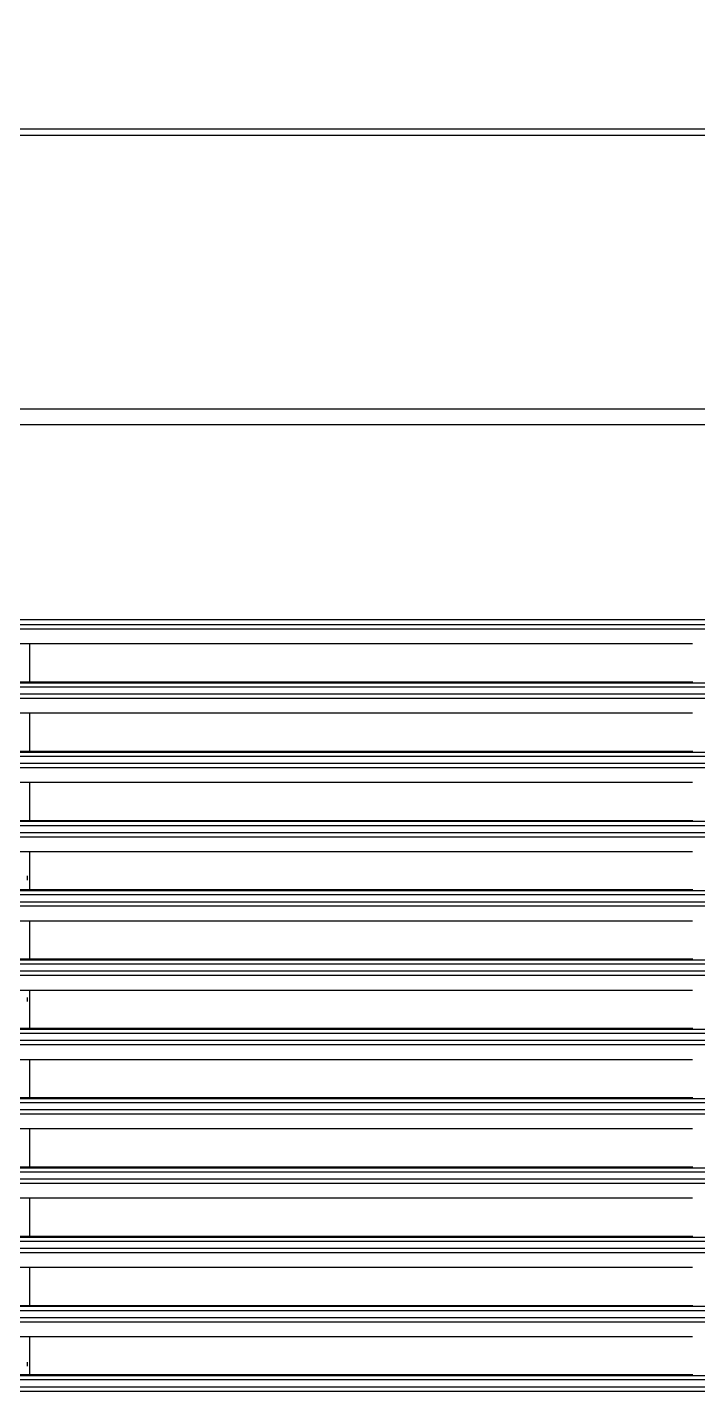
# Model space of a CAD drawing. Header units: millimetres. Extents: x -56261 to 196039, y 9480 to 100001.
# Drawn here: x 33430.3 to 33486.8, y 95793.9 to 95909.5 of the extents above; entities that cross this region are included whole.
import ezdxf

# ---------------------------------------------------------------- set-up
doc = ezdxf.new("R2010")
doc.units = ezdxf.units.MM
doc.set_wipeout_variables(frame=1)
doc.layers.add('SS-AIRCON', color=5, linetype='Continuous')
doc.layers.add('SS-TEXT', color=7, linetype='Continuous')

# ---------------------------------------------------------------- blocks, each defined once
blk = doc.blocks.new('I48T')
at = {"layer": 'SS-AIRCON', "color": 0, "linetype": 'Continuous'}
for p, q in [((-599.9007, -85.26793), (599.9006, -85.26793)), ((599.9006, -86.18208), (-599.9007, -86.18208)), ((580.0736, -84.77954), (-580.0737, -84.77954)), ((578.5326, -86.68017), (-578.5326, -86.68017)), ((379.5008, -86.79772), (296.1009, -86.79772)), ((377.95, -91.46102), (377.95, -86.79772)), ((296.1486, -91.46102), (379.5485, -91.46102)), ((-599.9007, -93.81793), (599.9006, -93.81793)), ((599.9006, -94.73208), (-599.9007, -94.73208)), ((580.0736, -93.32954), (-580.0737, -93.32954)), ((578.5326, -95.23017), (-578.5326, -95.23017)), ((379.5008, -95.34772), (296.1009, -95.34772)), ((377.95, -100.01102), (377.95, -95.34772)), ((296.1486, -100.01102), (379.5485, -100.01102)), ((-599.9007, -102.36793), (599.9006, -102.36793)), ((580.0736, -101.87954), (-580.0737, -101.87954)), ((599.9006, -103.28208), (-599.9007, -103.28208)), ((578.5326, -103.78017), (-578.5326, -103.78017)), ((379.5008, -103.89772), (296.1009, -103.89772)), ((377.95, -108.56102), (377.95, -103.89772)), ((296.1486, -108.56102), (379.5485, -108.56102)), ((-599.9007, -110.91793), (599.9006, -110.91793)), ((580.0736, -110.42954), (-580.0737, -110.42954)), ((599.9006, -111.83208), (-599.9007, -111.83208)), ((578.5326, -112.33017), (-578.5326, -112.33017)), ((379.5008, -112.44772), (296.1009, -112.44772)), ((377.95, -117.11102), (377.95, -112.44772)), ((296.1486, -117.11102), (379.5485, -117.11102)), ((-599.9007, -119.46793), (599.9006, -119.46793)), ((580.0736, -118.97954), (-580.0737, -118.97954)), ((599.9006, -120.38208), (-599.9007, -120.38208)), ((578.5326, -120.88017), (-578.5326, -120.88017)), ((379.5008, -120.99772), (296.1009, -120.99772)), ((377.95, -125.66102), (377.95, -120.99772)), ((296.1486, -125.66102), (379.5485, -125.66102)), ((-599.9007, -128.01793), (599.9006, -128.01793)), ((580.0736, -127.52954), (-580.0737, -127.52954)), ((599.9006, -128.93208), (-599.9007, -128.93208)), ((578.5326, -129.43017), (-578.5326, -129.43017)), ((379.5008, -129.54772), (296.1009, -129.54772)), ((377.95, -134.21102), (377.95, -129.54772)), ((296.1486, -134.21102), (379.5485, -134.21102)), ((-599.9007, -136.56793), (599.9006, -136.56793)), ((580.0736, -136.07954), (-580.0736, -136.07954)), ((599.9006, -137.48208), (-599.9007, -137.48208)), ((578.5326, -137.98017), (-578.5326, -137.98017)), ((379.5008, -138.09772), (296.1009, -138.09772)), ((377.95, -142.76102), (377.95, -138.09772)), ((296.1486, -142.76102), (379.5485, -142.76102)), ((-599.9007, -145.11793), (599.9006, -145.11793)), ((580.0736, -144.62954), (-580.0736, -144.62954)), ((599.9006, -146.03208), (-599.9007, -146.03208)), ((578.5326, -146.53017), (-578.5326, -146.53017)), ((379.5008, -146.64772), (296.1009, -146.64772)), ((377.95, -151.31102), (377.95, -146.64772)), ((296.1486, -151.31102), (379.5485, -151.31102)), ((-599.9007, -153.66793), (599.9006, -153.66793)), ((580.0736, -153.17954), (-580.0736, -153.17954)), ((599.9006, -154.58208), (-599.9007, -154.58208)), ((578.5326, -155.08017), (-578.5326, -155.08017)), ((379.5008, -155.19772), (296.1009, -155.19772)), ((377.95, -159.86102), (377.95, -155.19772)), ((296.1486, -159.86102), (379.5485, -159.86102)), ((-599.9007, -162.21793), (599.9006, -162.21793)), ((580.0736, -161.72954), (-580.0736, -161.72954)), ((599.9006, -163.13208), (-599.9007, -163.13208)), ((578.5326, -163.63017), (-578.5326, -163.63017)), ((379.5008, -163.74772), (296.1009, -163.74772)), ((377.95, -168.41102), (377.95, -163.74772)), ((296.1486, -168.41102), (379.5485, -168.41102)), ((-599.9007, -170.76793), (599.9006, -170.76793)), ((580.0736, -170.27954), (-580.0736, -170.27954)), ((599.9006, -171.68208), (-599.9007, -171.68208)), ((578.5326, -172.18017), (-578.5326, -172.18017)), ((379.5008, -172.29772), (296.1009, -172.29772)), ((377.95, -176.96102), (377.95, -172.29772)), ((296.1486, -176.96102), (379.5485, -176.96102)), ((-599.9007, -179.31793), (599.9006, -179.31793)), ((580.0736, -178.82954), (-580.0736, -178.82954)), ((637.5, -180.00001), (-637.5, -180.00001)), ((-637.5, -204.00742), (637.5, -204.00742)), ((-655, -240.5), (655, -240.5))]:
    blk.add_line(p, q, dxfattribs=at)
for points in [[(378.2129, -87.82638), (378.2128, -87.83179, 0.000605054), (378.2126, -87.83763, 0.000507006), (378.2125, -87.84391, 0.000449291), (378.2123, -87.85063, 0.00042651), (378.2122, -87.85782, 0.000395265), (378.2121, -87.86545, 0.000368018), (378.2119, -87.87356, 0.000341648), (378.2118, -87.88213, 0.000323078), (378.2116, -87.89117, 0.000303273), (378.2115, -87.90066, 0.000288524), (378.2114, -87.91061, 0.000272992), (378.2113, -87.921, 0.000261686), (378.2111, -87.93183, 0.00024961), (378.211, -87.94307, 0.000240857), (378.2109, -87.95471, 0.0002315), (378.2108, -87.96671, 0.000224813), (378.2107, -87.97907, 0.000217692), (378.2107, -87.99174, 0.000212702), (378.2106, -88.0047, 0.000207469), (378.2105, -88.0179, 0.000203922), (378.2105, -88.03131, 0.000200341), (378.2105, -88.0449, 0.000198066), (378.2104, -88.05862, 0.000195979), (378.2104, -88.07242, 0.000194871), (378.2104, -88.08627, 0.000194193), (378.2104, -88.10012, 0.000194198), (378.2104, -88.11392, 0.000194884), (378.2105, -88.12764, 0.000195995), (378.2105, -88.14123, 0.000198097), (378.2105, -88.15464, 0.000200399), (378.2106, -88.16784, 0.000203965), (378.2107, -88.1808, 0.000207452), (378.2107, -88.19346, 0.000212789), (378.2108, -88.20582, 0.00021806), (378.2109, -88.21782, 0.000224838), (378.211, -88.22946, 0.000230515), (378.2111, -88.24069, 0.000241253), (378.2113, -88.25152, 0.000253889), (378.2114, -88.26191, 0.000260806), (378.2115, -88.27185, 0.000257718), (378.2116, -88.2813, 0.000292851), (378.2118, -88.29038, 0.00035872), (378.2119, -88.29912, 0.000307888), (378.2121, -88.30705, 0.00014371), (378.2122, -88.31398, 0.000441014), (378.2123, -88.32186, 0.000861113), (378.2126, -88.33269, 0.000523024), (378.2129, -88.34609, 0.000317605)], [(378.2129, -132.82652), (378.2128, -132.83192, 0.000606937), (378.2126, -132.83775, 0.000508462), (378.2125, -132.84403, 0.000450484), (378.2123, -132.85074, 0.000427562), (378.2122, -132.85791, 0.000396165), (378.2121, -132.86554, 0.000368795), (378.2119, -132.87364, 0.000342314), (378.2118, -132.8822, 0.000323662), (378.2116, -132.89123, 0.000303778), (378.2115, -132.90072, 0.000288967), (378.2114, -132.91067, 0.000273376), (378.2113, -132.92105, 0.000262024), (378.2111, -132.93187, 0.000249904), (378.211, -132.9431, 0.000241114), (378.2109, -132.95474, 0.000231722), (378.2108, -132.96674, 0.000225007), (378.2107, -132.97909, 0.000217858), (378.2107, -132.99175, 0.000212844), (378.2106, -133.00471, 0.000207588), (378.2105, -133.0179, 0.000204021), (378.2105, -133.03132, 0.000200419), (378.2105, -133.0449, 0.000198127), (378.2104, -133.05862, 0.000196021), (378.2104, -133.07242, 0.000194897), (378.2104, -133.08627, 0.000194201), (378.2104, -133.10012, 0.00019419), (378.2104, -133.11393, 0.000194858), (378.2105, -133.12764, 0.000195952), (378.2105, -133.14123, 0.000198037), (378.2105, -133.15465, 0.00020032), (378.2106, -133.16785, 0.000203867), (378.2107, -133.18081, 0.000207333), (378.2107, -133.19348, 0.000212647), (378.2108, -133.20584, 0.000217894), (378.2109, -133.21785, 0.000224644), (378.211, -133.22949, 0.000230294), (378.2111, -133.24073, 0.000240995), (378.2113, -133.25156, 0.000253591), (378.2114, -133.26197, 0.00026047), (378.2115, -133.27191, 0.000257356), (378.2116, -133.28136, 0.000292404), (378.2118, -133.29045, 0.000358123), (378.2119, -133.2992, 0.000307326), (378.2121, -133.30714, 0.000143434), (378.2122, -133.31408, 0.000440123), (378.2123, -133.32197, 0.00085911), (378.2126, -133.33281, 0.00052164), (378.2129, -133.34623, 0.000316709)], [(378.2129, -147.82633), (378.2128, -147.83175, 0.000604379), (378.2126, -147.83759, 0.000506484), (378.2125, -147.84387, 0.000448863), (378.2123, -147.85059, 0.000426133), (378.2122, -147.85778, 0.000394942), (378.2121, -147.86542, 0.000367739), (378.2119, -147.87353, 0.000341409), (378.2118, -147.8821, 0.000322869), (378.2116, -147.89114, 0.000303092), (378.2115, -147.90064, 0.000288365), (378.2114, -147.9106, 0.000272854), (378.2113, -147.92099, 0.000261565), (378.2111, -147.93182, 0.000249505), (378.211, -147.94306, 0.000240764), (378.2109, -147.9547, 0.00023142), (378.2108, -147.96671, 0.000224744), (378.2107, -147.97906, 0.000217633), (378.2107, -147.99173, 0.000212651), (378.2106, -148.00469, 0.000207427), (378.2105, -148.01789, 0.000203887), (378.2105, -148.03131, 0.000200313), (378.2105, -148.0449, 0.000198045), (378.2104, -148.05862, 0.000195964), (378.2104, -148.07242, 0.000194862), (378.2104, -148.08627, 0.00019419), (378.2104, -148.10012, 0.000194201), (378.2104, -148.11392, 0.000194893), (378.2105, -148.12764, 0.00019601), (378.2105, -148.14122, 0.000198119), (378.2105, -148.15464, 0.000200427), (378.2106, -148.16784, 0.000204001), (378.2107, -148.18079, 0.000207495), (378.2107, -148.19346, 0.000212841), (378.2108, -148.20581, 0.00021812), (378.2109, -148.21781, 0.000224907), (378.211, -148.22944, 0.000230595), (378.2111, -148.24067, 0.000241345), (378.2113, -148.2515, 0.000253996), (378.2114, -148.26189, 0.000260928), (378.2115, -148.27183, 0.000257848), (378.2116, -148.28127, 0.000293012), (378.2118, -148.29035, 0.000358936), (378.2119, -148.29909, 0.000308091), (378.2121, -148.30701, 0.00014381), (378.2122, -148.31394, 0.000441335), (378.2123, -148.32182, 0.000861834), (378.2126, -148.33265, 0.000523523), (378.2129, -148.34604, 0.000317928)]]:
    blk.add_lwpolyline(points, format="xyb", dxfattribs=at)
for points in [[(654.9999, -205.97814), (436.6666, -205.97818), (218.3333, -205.97818), (-0.0001, -205.97814)], [(654.9999, -239.75864), (436.6666, -239.75869), (218.3333, -239.75869), (-0.0001, -239.75864)]]:
    blk.add_open_spline(points, degree=3, dxfattribs=at)
blk = doc.blocks.new('A$C43DE16F2')
blk.add_wipeout([(0, 14550), (0, 0), (29100, 0), (29100, 14550)]).dxf.layer = 'SS-TEXT'
at = {"layer": 'SS-TEXT', "linetype": 'Continuous', "xscale": 1.577261091527505, "yscale": 1.577261091527505, "zscale": 1.577261091527505, "rotation": 180}
blk.add_blockref('I48T', (11081.92, 7128.46), dxfattribs=at)

msp = doc.modelspace()

# ---------------------------------------------------------------- block references
at = {"layer": 'SS-TEXT', "xscale": 0.4331186193392458, "yscale": 0.4331186193392458, "zscale": 0.4331186193392458}
msp.add_blockref('A$C43DE16F2', (28888.86, 92649.19), dxfattribs=at)

doc.saveas('drawing.dxf')
